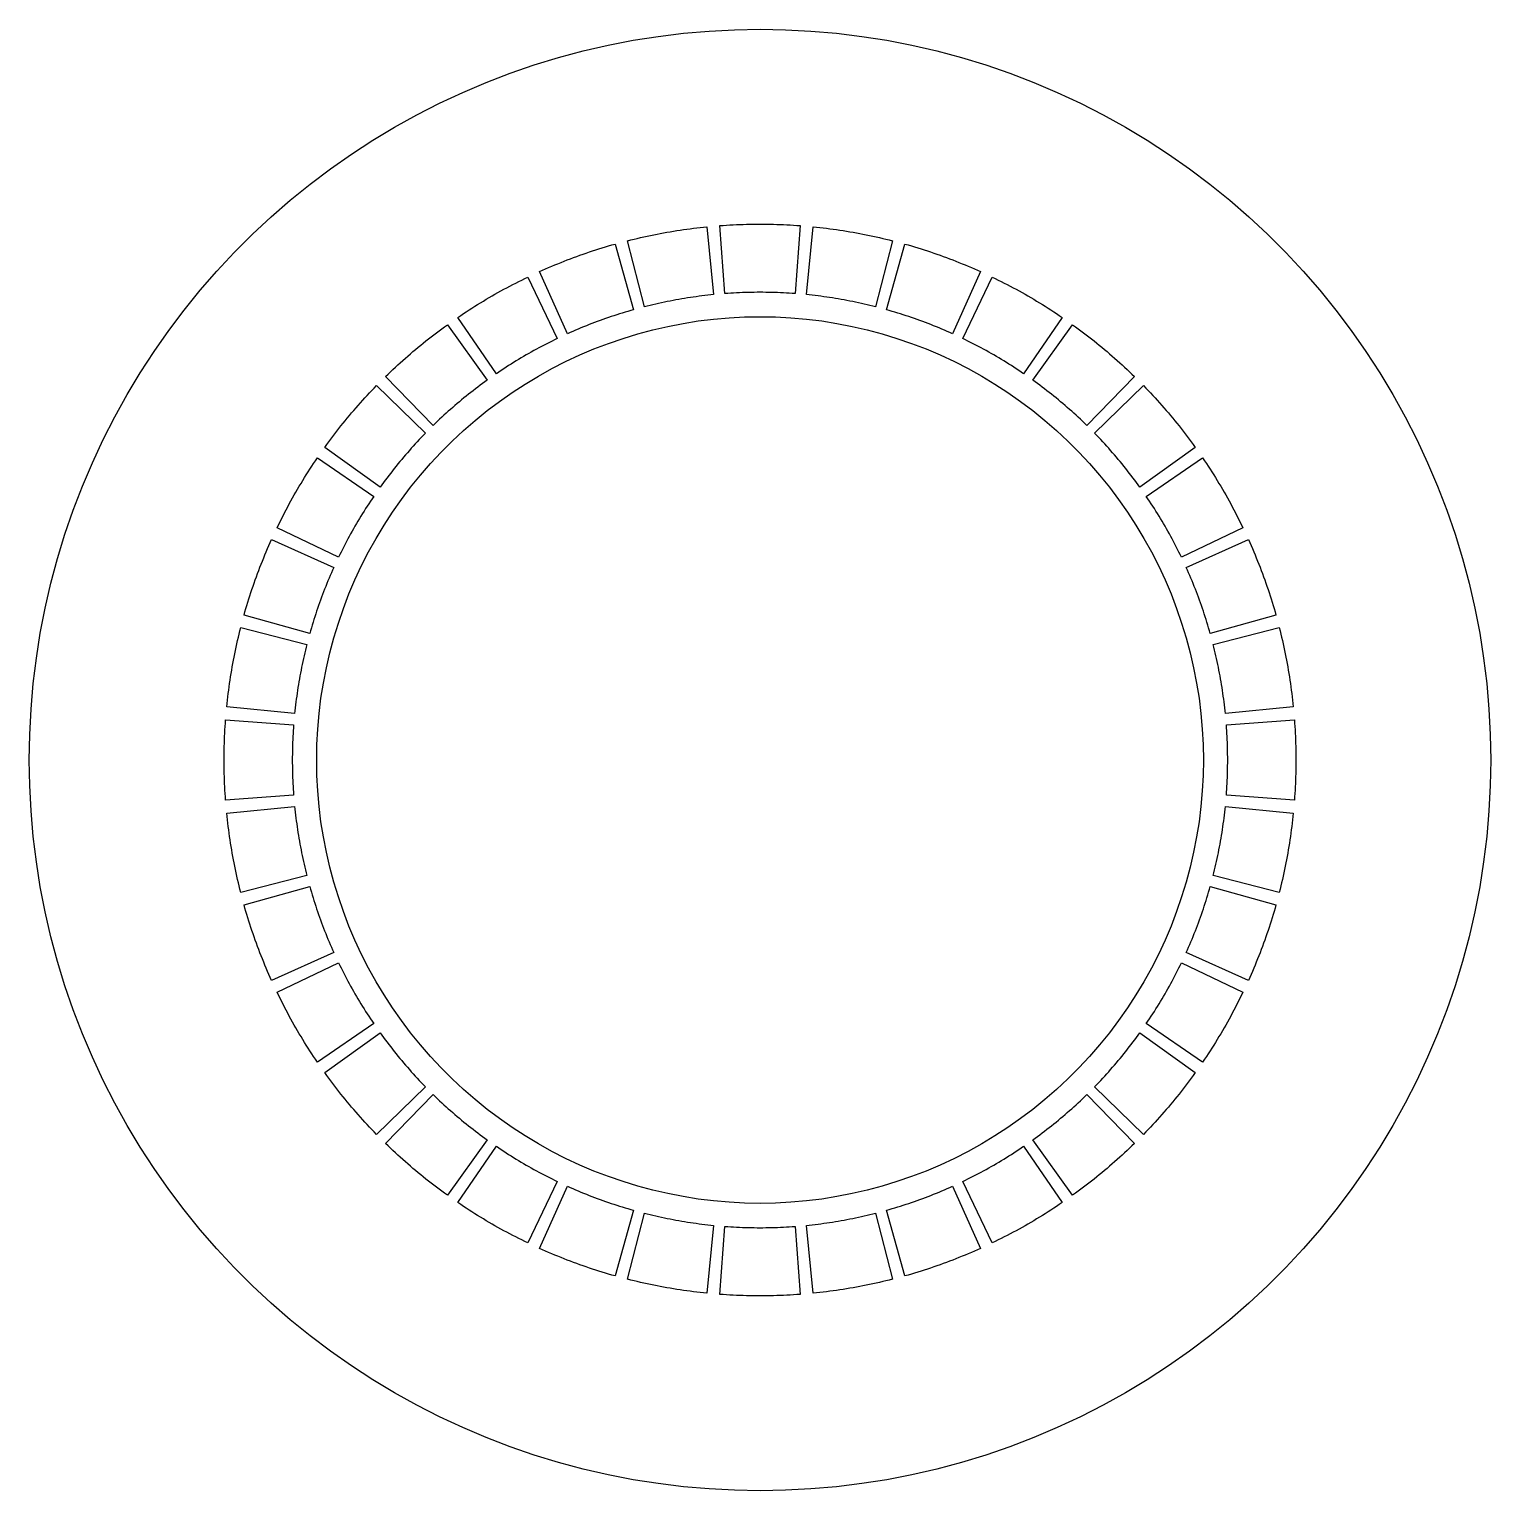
# Model space of a CAD drawing. Header units: metres. Extents: x 0 to 300, y 0 to 300.
import ezdxf

# ---------------------------------------------------------------- set-up
doc = ezdxf.new("R2010")
doc.units = ezdxf.units.M

msp = doc.modelspace()

# ---------------------------------------------------------------- linework, layer by layer
at = {"layer": 'CUT'}
for points in [[(300, 150), (299.9086, 144.7651), (299.6346, 139.5365), (299.1783, 134.3207), (298.5402, 129.124), (297.7212, 123.9528), (296.7221, 118.8132), (295.5444, 113.7117), (294.1893, 108.6544), (292.6585, 103.6475), (290.9539, 98.697), (289.0776, 93.809), (287.0318, 88.9895), (284.8191, 84.2443), (282.4421, 79.5793), (279.9038, 75), (277.2072, 70.5121), (274.3556, 66.1211), (271.3525, 61.8322), (268.2016, 57.6508), (264.9067, 53.5819), (261.4717, 49.6304), (257.901, 45.8012), (254.1988, 42.099), (250.3696, 38.5283), (246.4181, 35.0933), (242.3492, 31.7984), (238.1678, 28.6475), (233.8789, 25.6444), (229.4879, 22.7928), (225, 20.0962), (220.4207, 17.5579), (215.7557, 15.1809), (211.0105, 12.9682), (206.191, 10.9224), (201.303, 9.0461), (196.3525, 7.3415), (191.3456, 5.8107), (186.2883, 4.4556), (181.1868, 3.2779), (176.0472, 2.2788), (170.876, 1.4598), (165.6793, 0.8217), (160.4635, 0.3654), (155.2349, 0.0914), (150, 0), (144.7651, 0.0914), (139.5365, 0.3654), (134.3207, 0.8217), (129.124, 1.4598), (123.9528, 2.2788), (118.8132, 3.2779), (113.7117, 4.4556), (108.6544, 5.8107), (103.6475, 7.3415), (98.697, 9.0461), (93.809, 10.9224), (88.9895, 12.9682), (84.2443, 15.1809), (79.5793, 17.5579), (75, 20.0962), (70.5121, 22.7928), (66.1211, 25.6444), (61.8322, 28.6475), (57.6508, 31.7984), (53.5819, 35.0933), (49.6304, 38.5283), (45.8012, 42.099), (42.099, 45.8012), (38.5283, 49.6304), (35.0933, 53.5819), (31.7984, 57.6508), (28.6475, 61.8322), (25.6444, 66.1211), (22.7928, 70.5121), (20.0962, 75), (17.5579, 79.5793), (15.1809, 84.2443), (12.9682, 88.9895), (10.9224, 93.809), (9.0461, 98.697), (7.3415, 103.6475), (5.8107, 108.6544), (4.4556, 113.7117), (3.2779, 118.8132), (2.2788, 123.9528), (1.4598, 129.124), (0.8217, 134.3207), (0.3654, 139.5365), (0.0914, 144.7651), (0, 150), (0.0914, 155.2349), (0.3654, 160.4635), (0.8217, 165.6793), (1.4598, 170.876), (2.2788, 176.0472), (3.2779, 181.1868), (4.4556, 186.2883), (5.8107, 191.3456), (7.3415, 196.3525), (9.0461, 201.303), (10.9224, 206.191), (12.9682, 211.0105), (15.1809, 215.7557), (17.5579, 220.4207), (20.0962, 225), (22.7928, 229.4879), (25.6444, 233.8789), (28.6475, 238.1678), (31.7984, 242.3492), (35.0933, 246.4181), (38.5283, 250.3696), (42.099, 254.1988), (45.8012, 257.901), (49.6304, 261.4717), (53.5819, 264.9067), (57.6508, 268.2016), (61.8322, 271.3525), (66.1211, 274.3556), (70.5121, 277.2072), (75, 279.9038), (79.5793, 282.4421), (84.2443, 284.8191), (88.9895, 287.0318), (93.809, 289.0776), (98.697, 290.9539), (103.6475, 292.6585), (108.6544, 294.1893), (113.7117, 295.5444), (118.8132, 296.7221), (123.9528, 297.7212), (129.124, 298.5402), (134.3207, 299.1783), (139.5365, 299.6346), (144.7651, 299.9086), (150, 300), (155.2349, 299.9086), (160.4635, 299.6346), (165.6793, 299.1783), (170.876, 298.5402), (176.0472, 297.7212), (181.1868, 296.7221), (186.2883, 295.5444), (191.3456, 294.1893), (196.3525, 292.6585), (201.303, 290.9539), (206.191, 289.0776), (211.0105, 287.0318), (215.7557, 284.8191), (220.4207, 282.4421), (225, 279.9038), (229.4879, 277.2072), (233.8789, 274.3556), (238.1678, 271.3525), (242.3492, 268.2016), (246.4181, 264.9067), (250.3696, 261.4717), (254.1988, 257.901), (257.901, 254.1988), (261.4717, 250.3696), (264.9067, 246.4181), (268.2016, 242.3492), (271.3525, 238.1678), (274.3556, 233.8789), (277.2072, 229.4879), (279.9038, 225), (282.4421, 220.4207), (284.8191, 215.7557), (287.0318, 211.0105), (289.0776, 206.191), (290.9539, 201.303), (292.6585, 196.3525), (294.1893, 191.3456), (295.5444, 186.2883), (296.7221, 181.1868), (297.7212, 176.0472), (298.5402, 170.876), (299.1783, 165.6793), (299.6346, 160.4635), (299.9086, 155.2349)], [(122.8047, 256.5853), (123.474, 256.7538), (124.1443, 256.9181), (124.8156, 257.0782), (125.4878, 257.2341), (126.1611, 257.3858), (126.8353, 257.5332), (127.5104, 257.6765), (128.1864, 257.8154), (128.8633, 257.9502), (129.5409, 258.0807), (130.2194, 258.2069), (130.8987, 258.3289), (131.5787, 258.4466), (132.2595, 258.56), (132.9409, 258.6692), (133.623, 258.7741), (134.3058, 258.8747), (134.9892, 258.971), (135.6731, 259.063), (136.3577, 259.1508), (137.0427, 259.2342), (137.7283, 259.3133), (138.4144, 259.3882), (139.1009, 259.4587), (140.4881, 245.5276), (139.8889, 245.466), (139.2902, 245.4007), (138.6918, 245.3317), (138.094, 245.2588), (137.4966, 245.1823), (136.8996, 245.1019), (136.3032, 245.0179), (135.7074, 244.9301), (135.1121, 244.8385), (134.5174, 244.7433), (133.9232, 244.6443), (133.3298, 244.5415), (132.737, 244.4351), (132.1448, 244.3249), (131.5534, 244.2111), (130.9627, 244.0935), (130.3727, 243.9722), (129.7835, 243.8472), (129.1951, 243.7185), (128.6076, 243.5861), (128.0208, 243.4501), (127.435, 243.3103), (126.85, 243.1669), (126.2659, 243.0199)], [(141.7262, 259.6884), (142.4146, 259.7381), (143.1032, 259.7836), (143.7921, 259.8247), (144.4812, 259.8615), (145.1706, 259.8939), (145.8602, 259.9221), (146.5499, 259.9459), (147.2398, 259.9654), (147.9297, 259.9805), (148.6198, 259.9913), (149.3099, 259.9978), (150, 260), (150.6901, 259.9978), (151.3802, 259.9913), (152.0703, 259.9805), (152.7602, 259.9654), (153.4501, 259.9459), (154.1398, 259.9221), (154.8294, 259.8939), (155.5188, 259.8615), (156.2079, 259.8247), (156.8968, 259.7836), (157.5854, 259.7381), (158.2738, 259.6884), (157.2208, 245.7281), (156.62, 245.7715), (156.019, 245.8111), (155.4178, 245.847), (154.8164, 245.8791), (154.2147, 245.9074), (153.6129, 245.932), (153.011, 245.9528), (152.4089, 245.9698), (151.8068, 245.983), (151.2046, 245.9924), (150.6023, 245.9981), (150, 246), (149.3977, 245.9981), (148.7954, 245.9924), (148.1932, 245.983), (147.5911, 245.9698), (146.989, 245.9528), (146.3871, 245.932), (145.7853, 245.9074), (145.1836, 245.8791), (144.5822, 245.847), (143.981, 245.8111), (143.38, 245.7715), (142.7792, 245.7281)], [(160.8991, 259.4587), (161.5856, 259.3882), (162.2717, 259.3133), (162.9573, 259.2342), (163.6423, 259.1508), (164.3269, 259.063), (165.0108, 258.971), (165.6942, 258.8747), (166.377, 258.7741), (167.0591, 258.6692), (167.7405, 258.56), (168.4213, 258.4466), (169.1013, 258.3289), (169.7806, 258.2069), (170.4591, 258.0807), (171.1367, 257.9502), (171.8136, 257.8154), (172.4896, 257.6765), (173.1647, 257.5332), (173.8389, 257.3858), (174.5122, 257.2341), (175.1844, 257.0782), (175.8557, 256.9181), (176.526, 256.7538), (177.1953, 256.5853), (173.7341, 243.0199), (173.15, 243.1669), (172.565, 243.3103), (171.9792, 243.4501), (171.3924, 243.5861), (170.8049, 243.7185), (170.2165, 243.8472), (169.6273, 243.9722), (169.0373, 244.0935), (168.4466, 244.2111), (167.8552, 244.3249), (167.263, 244.4351), (166.6702, 244.5415), (166.0768, 244.6443), (165.4826, 244.7433), (164.8879, 244.8385), (164.2926, 244.9301), (163.6968, 245.0179), (163.1004, 245.1019), (162.5034, 245.1823), (161.906, 245.2588), (161.3082, 245.3317), (160.7098, 245.4007), (160.1111, 245.466), (159.5119, 245.5276)], [(104.7095, 250.2436), (105.3394, 250.5258), (105.9709, 250.804), (106.6042, 251.0782), (107.2392, 251.3485), (107.8759, 251.6148), (108.5143, 251.8771), (109.1543, 252.1353), (109.7958, 252.3896), (110.439, 252.6398), (111.0838, 252.886), (111.73, 253.1281), (112.3778, 253.3662), (113.027, 253.6002), (113.6777, 253.8301), (114.3299, 254.056), (114.9834, 254.2777), (115.6383, 254.4953), (116.2946, 254.7089), (116.9522, 254.9183), (117.6111, 255.1235), (118.2713, 255.3247), (118.9327, 255.5217), (119.5953, 255.7145), (120.2592, 255.9032), (124.0444, 242.4246), (123.465, 242.2599), (122.8867, 242.0916), (122.3095, 241.9197), (121.7333, 241.7442), (121.1583, 241.565), (120.5844, 241.3823), (120.0116, 241.1959), (119.4401, 241.006), (118.8697, 240.8125), (118.3006, 240.6154), (117.7327, 240.4147), (117.1661, 240.2105), (116.6007, 240.0027), (116.0367, 239.7914), (115.4741, 239.5766), (114.9127, 239.3582), (114.3528, 239.1363), (113.7943, 238.9109), (113.2372, 238.682), (112.6815, 238.4496), (112.1273, 238.2137), (111.5746, 237.9744), (111.0234, 237.7316), (110.4738, 237.4853)], [(179.7408, 255.9032), (180.4047, 255.7145), (181.0673, 255.5217), (181.7287, 255.3247), (182.3889, 255.1235), (183.0478, 254.9183), (183.7054, 254.7089), (184.3617, 254.4953), (185.0166, 254.2777), (185.6701, 254.056), (186.3223, 253.8301), (186.973, 253.6002), (187.6222, 253.3662), (188.27, 253.1281), (188.9162, 252.886), (189.561, 252.6398), (190.2042, 252.3896), (190.8457, 252.1353), (191.4857, 251.8771), (192.1241, 251.6148), (192.7608, 251.3485), (193.3958, 251.0782), (194.0291, 250.804), (194.6606, 250.5258), (195.2905, 250.2436), (189.5262, 237.4853), (188.9766, 237.7316), (188.4254, 237.9744), (187.8727, 238.2137), (187.3185, 238.4496), (186.7628, 238.682), (186.2057, 238.9109), (185.6472, 239.1363), (185.0873, 239.3582), (184.5259, 239.5766), (183.9633, 239.7914), (183.3993, 240.0027), (182.8339, 240.2105), (182.2673, 240.4147), (181.6994, 240.6154), (181.1303, 240.8125), (180.5599, 241.006), (179.9884, 241.1959), (179.4156, 241.3823), (178.8417, 241.565), (178.2667, 241.7442), (177.6905, 241.9197), (177.1133, 242.0916), (176.535, 242.2599), (175.9556, 242.4246)], [(87.9905, 240.856), (88.5617, 241.2433), (89.1354, 241.627), (89.7115, 242.007), (90.2899, 242.3835), (90.8707, 242.7562), (91.4538, 243.1254), (92.0392, 243.4909), (92.6269, 243.8527), (93.2168, 244.2108), (93.809, 244.5652), (94.4034, 244.9159), (95, 245.2628), (95.5988, 245.606), (96.1996, 245.9454), (96.8027, 246.2811), (97.4078, 246.6129), (98.0149, 246.941), (98.6242, 247.2652), (99.2354, 247.5856), (99.8486, 247.9022), (100.4639, 248.2149), (101.081, 248.5238), (101.7001, 248.8287), (102.3211, 249.1298), (108.3893, 236.5133), (107.8474, 236.2505), (107.3071, 235.9844), (106.7685, 235.7148), (106.2315, 235.4419), (105.6963, 235.1656), (105.1629, 234.886), (104.6312, 234.603), (104.1013, 234.3167), (103.5732, 234.0271), (103.047, 233.7342), (102.5225, 233.4379), (102, 233.1384), (101.4793, 232.8357), (100.9606, 232.5296), (100.4438, 232.2203), (99.9289, 231.9078), (99.416, 231.592), (98.9051, 231.2731), (98.3962, 230.9509), (97.8894, 230.6256), (97.3845, 230.297), (96.8818, 229.9653), (96.3812, 229.6305), (95.8826, 229.2926)], [(197.6789, 249.1298), (198.2999, 248.8287), (198.919, 248.5238), (199.5361, 248.2149), (200.1514, 247.9022), (200.7646, 247.5856), (201.3758, 247.2652), (201.9851, 246.941), (202.5922, 246.6129), (203.1973, 246.2811), (203.8004, 245.9454), (204.4012, 245.606), (205, 245.2628), (205.5966, 244.9159), (206.191, 244.5652), (206.7832, 244.2108), (207.3731, 243.8527), (207.9608, 243.4909), (208.5462, 243.1254), (209.1293, 242.7562), (209.7101, 242.3835), (210.2885, 242.007), (210.8646, 241.627), (211.4383, 241.2433), (212.0095, 240.856), (204.1174, 229.2926), (203.6188, 229.6305), (203.1182, 229.9653), (202.6155, 230.297), (202.1106, 230.6256), (201.6038, 230.9509), (201.0949, 231.2731), (200.584, 231.592), (200.0711, 231.9078), (199.5562, 232.2203), (199.0394, 232.5296), (198.5207, 232.8357), (198, 233.1384), (197.4775, 233.4379), (196.953, 233.7342), (196.4268, 234.0271), (195.8987, 234.3167), (195.3688, 234.603), (194.8371, 234.886), (194.3037, 235.1656), (193.7685, 235.4419), (193.2315, 235.7148), (192.6929, 235.9844), (192.1526, 236.2505), (191.6107, 236.5133)], [(241, 150), (240.9446, 146.8241), (240.7783, 143.6522), (240.5015, 140.4879), (240.1144, 137.3352), (239.6175, 134.198), (239.0114, 131.08), (238.2969, 127.9851), (237.4748, 124.917), (236.5461, 121.8795), (235.512, 118.8762), (234.3737, 115.9108), (233.1326, 112.987), (231.7903, 110.1082), (230.3482, 107.2781), (228.8083, 104.5), (227.1724, 101.7773), (225.4424, 99.1134), (223.6205, 96.5115), (221.709, 93.9748), (219.71, 91.5063), (217.6262, 89.1091), (215.4599, 86.7861), (213.2139, 84.5401), (210.8909, 82.3738), (208.4937, 80.29), (206.0252, 78.291), (203.4885, 76.3795), (200.8866, 74.5576), (198.2227, 72.8276), (195.5, 71.1917), (192.7219, 69.6518), (189.8918, 68.2097), (187.013, 66.8674), (184.0892, 65.6263), (181.1238, 64.488), (178.1205, 63.4539), (175.083, 62.5252), (172.0149, 61.7031), (168.92, 60.9886), (165.802, 60.3825), (162.6648, 59.8856), (159.5121, 59.4985), (156.3478, 59.2217), (153.1759, 59.0554), (150, 59), (146.8241, 59.0554), (143.6522, 59.2217), (140.4879, 59.4985), (137.3352, 59.8856), (134.198, 60.3825), (131.08, 60.9886), (127.9851, 61.7031), (124.917, 62.5252), (121.8795, 63.4539), (118.8762, 64.488), (115.9108, 65.6263), (112.987, 66.8674), (110.1082, 68.2097), (107.2781, 69.6518), (104.5, 71.1917), (101.7773, 72.8276), (99.1134, 74.5576), (96.5115, 76.3795), (93.9748, 78.291), (91.5063, 80.29), (89.1091, 82.3738), (86.7861, 84.5401), (84.5401, 86.7861), (82.3738, 89.1091), (80.29, 91.5063), (78.291, 93.9748), (76.3795, 96.5115), (74.5576, 99.1134), (72.8276, 101.7773), (71.1917, 104.5), (69.6518, 107.2781), (68.2097, 110.1082), (66.8674, 112.987), (65.6263, 115.9108), (64.488, 118.8762), (63.4539, 121.8795), (62.5252, 124.917), (61.7031, 127.9851), (60.9886, 131.08), (60.3825, 134.198), (59.8856, 137.3352), (59.4985, 140.4879), (59.2217, 143.6522), (59.0554, 146.8241), (59, 150), (59.0554, 153.1759), (59.2217, 156.3478), (59.4985, 159.5121), (59.8856, 162.6648), (60.3825, 165.802), (60.9886, 168.92), (61.7031, 172.0149), (62.5252, 175.083), (63.4539, 178.1205), (64.488, 181.1238), (65.6263, 184.0892), (66.8674, 187.013), (68.2097, 189.8918), (69.6518, 192.7219), (71.1917, 195.5), (72.8276, 198.2227), (74.5576, 200.8866), (76.3795, 203.4885), (78.291, 206.0252), (80.29, 208.4937), (82.3738, 210.8909), (84.5401, 213.2139), (86.7861, 215.4599), (89.1091, 217.6262), (91.5063, 219.71), (93.9748, 221.709), (96.5115, 223.6205), (99.1134, 225.4424), (101.7773, 227.1724), (104.5, 228.8083), (107.2781, 230.3482), (110.1082, 231.7903), (112.987, 233.1326), (115.9108, 234.3737), (118.8762, 235.512), (121.8795, 236.5461), (124.917, 237.4748), (127.9851, 238.2969), (131.08, 239.0114), (134.198, 239.6175), (137.3352, 240.1144), (140.4879, 240.5015), (143.6522, 240.7783), (146.8241, 240.9446), (150, 241), (153.1759, 240.9446), (156.3478, 240.7783), (159.5121, 240.5015), (162.6648, 240.1144), (165.802, 239.6175), (168.92, 239.0114), (172.0149, 238.2969), (175.083, 237.4748), (178.1205, 236.5461), (181.1238, 235.512), (184.0892, 234.3737), (187.013, 233.1326), (189.8918, 231.7903), (192.7219, 230.3482), (195.5, 228.8083), (198.2227, 227.1724), (200.8866, 225.4424), (203.4885, 223.6205), (206.0252, 221.709), (208.4937, 219.71), (210.8909, 217.6262), (213.2139, 215.4599), (215.4599, 213.2139), (217.6262, 210.8909), (219.71, 208.4937), (221.709, 206.0252), (223.6205, 203.4885), (225.4424, 200.8866), (227.1724, 198.2227), (228.8083, 195.5), (230.3482, 192.7219), (231.7903, 189.8918), (233.1326, 187.013), (234.3737, 184.0892), (235.512, 181.1238), (236.5461, 178.1205), (237.4748, 175.083), (238.2969, 172.0149), (239.0114, 168.92), (239.6175, 165.802), (240.1144, 162.6648), (240.5015, 159.5121), (240.7783, 156.3478), (240.9446, 153.1759)], [(73.1556, 228.7079), (73.6509, 229.1885), (74.1492, 229.6659), (74.6505, 230.1402), (75.1548, 230.6114), (75.662, 231.0794), (76.1722, 231.5442), (76.6852, 232.0057), (77.2012, 232.4641), (77.72, 232.9192), (78.2416, 233.3711), (78.7661, 233.8196), (79.2934, 234.2649), (79.8234, 234.7068), (80.3562, 235.1455), (80.8918, 235.5807), (81.4301, 236.0126), (81.9711, 236.4411), (82.5147, 236.8662), (83.0611, 237.2879), (83.61, 237.7062), (84.1616, 238.121), (84.7157, 238.5323), (85.2725, 238.9401), (85.8317, 239.3445), (93.9986, 227.9734), (93.5105, 227.6205), (93.0246, 227.2645), (92.541, 226.9056), (92.0596, 226.5436), (91.5806, 226.1785), (91.1038, 225.8105), (90.6293, 225.4395), (90.1572, 225.0655), (89.6874, 224.6886), (89.22, 224.3088), (88.755, 223.926), (88.2924, 223.5403), (87.8322, 223.1517), (87.3745, 222.7602), (86.9192, 222.3659), (86.4665, 221.9687), (86.0162, 221.5687), (85.5684, 221.1658), (85.1232, 220.7602), (84.6806, 220.3518), (84.2405, 219.9406), (83.803, 219.5266), (83.3681, 219.1099), (82.9358, 218.6905)], [(214.1683, 239.3445), (214.7275, 238.9401), (215.2843, 238.5323), (215.8384, 238.121), (216.39, 237.7062), (216.9389, 237.2879), (217.4853, 236.8662), (218.0289, 236.4411), (218.5699, 236.0126), (219.1082, 235.5807), (219.6438, 235.1455), (220.1766, 234.7068), (220.7066, 234.2649), (221.2339, 233.8196), (221.7584, 233.3711), (222.28, 232.9192), (222.7988, 232.4641), (223.3148, 232.0057), (223.8278, 231.5442), (224.338, 231.0794), (224.8452, 230.6114), (225.3495, 230.1402), (225.8508, 229.6659), (226.3491, 229.1885), (226.8444, 228.7079), (217.0642, 218.6905), (216.6319, 219.1099), (216.197, 219.5266), (215.7595, 219.9406), (215.3194, 220.3518), (214.8768, 220.7602), (214.4316, 221.1658), (213.9838, 221.5687), (213.5335, 221.9687), (213.0808, 222.3659), (212.6255, 222.7602), (212.1678, 223.1517), (211.7076, 223.5403), (211.245, 223.926), (210.78, 224.3088), (210.3126, 224.6886), (209.8428, 225.0655), (209.3707, 225.4395), (208.8962, 225.8105), (208.4194, 226.1785), (207.9404, 226.5436), (207.459, 226.9056), (206.9754, 227.2645), (206.4895, 227.6205), (206.0014, 227.9734)], [(60.6555, 214.1683), (61.0599, 214.7275), (61.4677, 215.2843), (61.879, 215.8384), (62.2938, 216.39), (62.7121, 216.9389), (63.1338, 217.4853), (63.5589, 218.0289), (63.9874, 218.5699), (64.4193, 219.1082), (64.8545, 219.6438), (65.2932, 220.1766), (65.7351, 220.7066), (66.1804, 221.2339), (66.6289, 221.7584), (67.0808, 222.28), (67.5359, 222.7988), (67.9943, 223.3148), (68.4558, 223.8278), (68.9206, 224.338), (69.3886, 224.8452), (69.8598, 225.3495), (70.3341, 225.8508), (70.8115, 226.3491), (71.2921, 226.8444), (81.3095, 217.0642), (80.8901, 216.6319), (80.4734, 216.197), (80.0594, 215.7595), (79.6482, 215.3194), (79.2398, 214.8768), (78.8342, 214.4316), (78.4313, 213.9838), (78.0313, 213.5335), (77.6341, 213.0808), (77.2398, 212.6255), (76.8483, 212.1678), (76.4597, 211.7076), (76.074, 211.245), (75.6912, 210.78), (75.3114, 210.3126), (74.9345, 209.8428), (74.5605, 209.3707), (74.1895, 208.8962), (73.8215, 208.4194), (73.4564, 207.9404), (73.0944, 207.459), (72.7355, 206.9754), (72.3795, 206.4895), (72.0266, 206.0014)], [(228.7079, 226.8444), (229.1885, 226.3491), (229.6659, 225.8508), (230.1402, 225.3495), (230.6114, 224.8452), (231.0794, 224.338), (231.5442, 223.8278), (232.0057, 223.3148), (232.4641, 222.7988), (232.9192, 222.28), (233.3711, 221.7584), (233.8196, 221.2339), (234.2649, 220.7066), (234.7068, 220.1766), (235.1455, 219.6438), (235.5807, 219.1082), (236.0126, 218.5699), (236.4411, 218.0289), (236.8662, 217.4853), (237.2879, 216.9389), (237.7062, 216.39), (238.121, 215.8384), (238.5323, 215.2843), (238.9401, 214.7275), (239.3445, 214.1683), (227.9734, 206.0014), (227.6205, 206.4895), (227.2645, 206.9754), (226.9056, 207.459), (226.5436, 207.9404), (226.1785, 208.4194), (225.8105, 208.8962), (225.4395, 209.3707), (225.0655, 209.8428), (224.6886, 210.3126), (224.3088, 210.78), (223.926, 211.245), (223.5403, 211.7076), (223.1517, 212.1678), (222.7602, 212.6255), (222.3659, 213.0808), (221.9687, 213.5335), (221.5687, 213.9838), (221.1658, 214.4316), (220.7602, 214.8768), (220.3518, 215.3194), (219.9406, 215.7595), (219.5266, 216.197), (219.1099, 216.6319), (218.6905, 217.0642)], [(50.8702, 197.6789), (51.1713, 198.2999), (51.4762, 198.919), (51.7851, 199.5361), (52.0978, 200.1514), (52.4144, 200.7646), (52.7348, 201.3758), (53.059, 201.9851), (53.3871, 202.5922), (53.7189, 203.1973), (54.0546, 203.8004), (54.394, 204.4012), (54.7372, 205), (55.0841, 205.5966), (55.4348, 206.191), (55.7892, 206.7832), (56.1473, 207.3731), (56.5091, 207.9608), (56.8746, 208.5462), (57.2438, 209.1293), (57.6165, 209.7101), (57.993, 210.2885), (58.373, 210.8646), (58.7567, 211.4383), (59.144, 212.0095), (70.7074, 204.1174), (70.3695, 203.6188), (70.0347, 203.1182), (69.703, 202.6155), (69.3744, 202.1106), (69.0491, 201.6038), (68.7269, 201.0949), (68.408, 200.584), (68.0922, 200.0711), (67.7797, 199.5562), (67.4704, 199.0394), (67.1643, 198.5207), (66.8616, 198), (66.5621, 197.4775), (66.2658, 196.953), (65.9729, 196.4268), (65.6833, 195.8987), (65.397, 195.3688), (65.114, 194.8371), (64.8344, 194.3037), (64.5581, 193.7685), (64.2852, 193.2315), (64.0156, 192.6929), (63.7495, 192.1526), (63.4867, 191.6107)], [(240.856, 212.0095), (241.2433, 211.4383), (241.627, 210.8646), (242.007, 210.2885), (242.3835, 209.7101), (242.7562, 209.1293), (243.1254, 208.5462), (243.4909, 207.9608), (243.8527, 207.3731), (244.2108, 206.7832), (244.5652, 206.191), (244.9159, 205.5966), (245.2628, 205), (245.606, 204.4012), (245.9454, 203.8004), (246.2811, 203.1973), (246.6129, 202.5922), (246.941, 201.9851), (247.2652, 201.3758), (247.5856, 200.7646), (247.9022, 200.1514), (248.2149, 199.5361), (248.5238, 198.919), (248.8287, 198.2999), (249.1298, 197.6789), (236.5133, 191.6107), (236.2505, 192.1526), (235.9844, 192.6929), (235.7148, 193.2315), (235.4419, 193.7685), (235.1656, 194.3037), (234.886, 194.8371), (234.603, 195.3688), (234.3167, 195.8987), (234.0271, 196.4268), (233.7342, 196.953), (233.4379, 197.4775), (233.1384, 198), (232.8357, 198.5207), (232.5296, 199.0394), (232.2203, 199.5562), (231.9078, 200.0711), (231.592, 200.584), (231.2731, 201.0949), (230.9509, 201.6038), (230.6256, 202.1106), (230.297, 202.6155), (229.9653, 203.1182), (229.6305, 203.6188), (229.2926, 204.1174)], [(44.0968, 179.7408), (44.2855, 180.4047), (44.4783, 181.0673), (44.6753, 181.7287), (44.8765, 182.3889), (45.0817, 183.0478), (45.2911, 183.7054), (45.5047, 184.3617), (45.7223, 185.0166), (45.944, 185.6701), (46.1699, 186.3223), (46.3998, 186.973), (46.6338, 187.6222), (46.8719, 188.27), (47.114, 188.9162), (47.3602, 189.561), (47.6104, 190.2042), (47.8647, 190.8457), (48.1229, 191.4857), (48.3852, 192.1241), (48.6515, 192.7608), (48.9218, 193.3958), (49.196, 194.0291), (49.4742, 194.6606), (49.7564, 195.2905), (62.5147, 189.5262), (62.2684, 188.9766), (62.0256, 188.4254), (61.7863, 187.8727), (61.5504, 187.3185), (61.318, 186.7628), (61.0891, 186.2057), (60.8637, 185.6472), (60.6418, 185.0873), (60.4234, 184.5259), (60.2086, 183.9633), (59.9973, 183.3993), (59.7895, 182.8339), (59.5853, 182.2673), (59.3846, 181.6994), (59.1875, 181.1303), (58.994, 180.5599), (58.8041, 179.9884), (58.6177, 179.4156), (58.435, 178.8417), (58.2558, 178.2667), (58.0803, 177.6905), (57.9084, 177.1133), (57.7401, 176.535), (57.5754, 175.9556)], [(250.2436, 195.2905), (250.5258, 194.6606), (250.804, 194.0291), (251.0782, 193.3958), (251.3485, 192.7608), (251.6148, 192.1241), (251.8771, 191.4857), (252.1353, 190.8457), (252.3896, 190.2042), (252.6398, 189.561), (252.886, 188.9162), (253.1281, 188.27), (253.3662, 187.6222), (253.6002, 186.973), (253.8301, 186.3223), (254.056, 185.6701), (254.2777, 185.0166), (254.4953, 184.3617), (254.7089, 183.7054), (254.9183, 183.0478), (255.1235, 182.3889), (255.3247, 181.7287), (255.5217, 181.0673), (255.7145, 180.4047), (255.9032, 179.7408), (242.4246, 175.9556), (242.2599, 176.535), (242.0916, 177.1133), (241.9197, 177.6905), (241.7442, 178.2667), (241.565, 178.8417), (241.3823, 179.4156), (241.1959, 179.9884), (241.006, 180.5599), (240.8125, 181.1303), (240.6154, 181.6994), (240.4147, 182.2673), (240.2105, 182.8339), (240.0027, 183.3993), (239.7914, 183.9633), (239.5766, 184.5259), (239.3582, 185.0873), (239.1363, 185.6472), (238.9109, 186.2057), (238.682, 186.7628), (238.4496, 187.3185), (238.2137, 187.8727), (237.9744, 188.4254), (237.7316, 188.9766), (237.4853, 189.5262)], [(40.5413, 160.8991), (40.6118, 161.5856), (40.6867, 162.2717), (40.7658, 162.9573), (40.8492, 163.6423), (40.937, 164.3269), (41.029, 165.0108), (41.1253, 165.6942), (41.2259, 166.377), (41.3308, 167.0591), (41.44, 167.7405), (41.5534, 168.4213), (41.6711, 169.1013), (41.7931, 169.7806), (41.9193, 170.4591), (42.0498, 171.1367), (42.1846, 171.8136), (42.3235, 172.4896), (42.4668, 173.1647), (42.6142, 173.8389), (42.7659, 174.5122), (42.9218, 175.1844), (43.0819, 175.8557), (43.2462, 176.526), (43.4147, 177.1953), (56.9801, 173.7341), (56.8331, 173.15), (56.6897, 172.565), (56.5499, 171.9792), (56.4139, 171.3924), (56.2815, 170.8049), (56.1528, 170.2165), (56.0278, 169.6273), (55.9065, 169.0373), (55.7889, 168.4466), (55.6751, 167.8552), (55.5649, 167.263), (55.4585, 166.6702), (55.3557, 166.0768), (55.2567, 165.4826), (55.1615, 164.8879), (55.0699, 164.2926), (54.9821, 163.6968), (54.8981, 163.1004), (54.8177, 162.5034), (54.7412, 161.906), (54.6683, 161.3082), (54.5993, 160.7098), (54.534, 160.1111), (54.4724, 159.5119)], [(256.5853, 177.1953), (256.7538, 176.526), (256.9181, 175.8557), (257.0782, 175.1844), (257.2341, 174.5122), (257.3858, 173.8389), (257.5332, 173.1647), (257.6765, 172.4896), (257.8154, 171.8136), (257.9502, 171.1367), (258.0807, 170.4591), (258.2069, 169.7806), (258.3289, 169.1013), (258.4466, 168.4213), (258.56, 167.7405), (258.6692, 167.0591), (258.7741, 166.377), (258.8747, 165.6942), (258.971, 165.0108), (259.063, 164.3269), (259.1508, 163.6423), (259.2342, 162.9573), (259.3133, 162.2717), (259.3882, 161.5856), (259.4587, 160.8991), (245.5276, 159.5119), (245.466, 160.1111), (245.4007, 160.7098), (245.3317, 161.3082), (245.2588, 161.906), (245.1823, 162.5034), (245.1019, 163.1004), (245.0179, 163.6968), (244.9301, 164.2926), (244.8385, 164.8879), (244.7433, 165.4826), (244.6443, 166.0768), (244.5415, 166.6702), (244.4351, 167.263), (244.3249, 167.8552), (244.2111, 168.4466), (244.0935, 169.0373), (243.9722, 169.6273), (243.8472, 170.2165), (243.7185, 170.8049), (243.5861, 171.3924), (243.4501, 171.9792), (243.3103, 172.565), (243.1669, 173.15), (243.0199, 173.7341)], [(40.3116, 141.7262), (40.2619, 142.4146), (40.2164, 143.1032), (40.1753, 143.7921), (40.1385, 144.4812), (40.1061, 145.1706), (40.0779, 145.8602), (40.0541, 146.5499), (40.0346, 147.2398), (40.0195, 147.9297), (40.0087, 148.6198), (40.0022, 149.3099), (40, 150), (40.0022, 150.6901), (40.0087, 151.3802), (40.0195, 152.0703), (40.0346, 152.7602), (40.0541, 153.4501), (40.0779, 154.1398), (40.1061, 154.8294), (40.1385, 155.5188), (40.1753, 156.2079), (40.2164, 156.8968), (40.2619, 157.5854), (40.3116, 158.2738), (54.2719, 157.2208), (54.2285, 156.62), (54.1889, 156.019), (54.153, 155.4178), (54.1209, 154.8164), (54.0926, 154.2147), (54.068, 153.6129), (54.0472, 153.011), (54.0302, 152.4089), (54.017, 151.8068), (54.0076, 151.2046), (54.0019, 150.6023), (54, 150), (54.0019, 149.3977), (54.0076, 148.7954), (54.017, 148.1932), (54.0302, 147.5911), (54.0472, 146.989), (54.068, 146.3871), (54.0926, 145.7853), (54.1209, 145.1836), (54.153, 144.5822), (54.1889, 143.981), (54.2285, 143.38), (54.2719, 142.7792)], [(259.6884, 158.2738), (259.7381, 157.5854), (259.7836, 156.8968), (259.8247, 156.2079), (259.8615, 155.5188), (259.8939, 154.8294), (259.9221, 154.1398), (259.9459, 153.4501), (259.9654, 152.7602), (259.9805, 152.0703), (259.9913, 151.3802), (259.9978, 150.6901), (260, 150), (259.9978, 149.3099), (259.9913, 148.6198), (259.9805, 147.9297), (259.9654, 147.2398), (259.9459, 146.5499), (259.9221, 145.8602), (259.8939, 145.1706), (259.8615, 144.4812), (259.8247, 143.7921), (259.7836, 143.1032), (259.7381, 142.4146), (259.6884, 141.7262), (245.7281, 142.7792), (245.7715, 143.38), (245.8111, 143.981), (245.847, 144.5822), (245.8791, 145.1836), (245.9074, 145.7853), (245.932, 146.3871), (245.9528, 146.989), (245.9698, 147.5911), (245.983, 148.1932), (245.9924, 148.7954), (245.9981, 149.3977), (246, 150), (245.9981, 150.6023), (245.9924, 151.2046), (245.983, 151.8068), (245.9698, 152.4089), (245.9528, 153.011), (245.932, 153.6129), (245.9074, 154.2147), (245.8791, 154.8164), (245.847, 155.4178), (245.8111, 156.019), (245.7715, 156.62), (245.7281, 157.2208)], [(43.4147, 122.8047), (43.2462, 123.474), (43.0819, 124.1443), (42.9218, 124.8156), (42.7659, 125.4878), (42.6142, 126.1611), (42.4668, 126.8353), (42.3235, 127.5104), (42.1846, 128.1864), (42.0498, 128.8633), (41.9193, 129.5409), (41.7931, 130.2194), (41.6711, 130.8987), (41.5534, 131.5787), (41.44, 132.2595), (41.3308, 132.9409), (41.2259, 133.623), (41.1253, 134.3058), (41.029, 134.9892), (40.937, 135.6731), (40.8492, 136.3577), (40.7658, 137.0427), (40.6867, 137.7283), (40.6118, 138.4144), (40.5413, 139.1009), (54.4724, 140.4881), (54.534, 139.8889), (54.5993, 139.2902), (54.6683, 138.6918), (54.7412, 138.094), (54.8177, 137.4966), (54.8981, 136.8996), (54.9821, 136.3032), (55.0699, 135.7074), (55.1615, 135.1121), (55.2567, 134.5174), (55.3557, 133.9232), (55.4585, 133.3298), (55.5649, 132.737), (55.6751, 132.1448), (55.7889, 131.5534), (55.9065, 130.9627), (56.0278, 130.3727), (56.1528, 129.7835), (56.2815, 129.1951), (56.4139, 128.6076), (56.5499, 128.0208), (56.6897, 127.435), (56.8331, 126.85), (56.9801, 126.2659)], [(259.4587, 139.1009), (259.3882, 138.4144), (259.3133, 137.7283), (259.2342, 137.0427), (259.1508, 136.3577), (259.063, 135.6731), (258.971, 134.9892), (258.8747, 134.3058), (258.7741, 133.623), (258.6692, 132.9409), (258.56, 132.2595), (258.4466, 131.5787), (258.3289, 130.8987), (258.2069, 130.2194), (258.0807, 129.5409), (257.9502, 128.8633), (257.8154, 128.1864), (257.6765, 127.5104), (257.5332, 126.8353), (257.3858, 126.1611), (257.2341, 125.4878), (257.0782, 124.8156), (256.9181, 124.1443), (256.7538, 123.474), (256.5853, 122.8047), (243.0199, 126.2659), (243.1669, 126.85), (243.3103, 127.435), (243.4501, 128.0208), (243.5861, 128.6076), (243.7185, 129.1951), (243.8472, 129.7835), (243.9722, 130.3727), (244.0935, 130.9627), (244.2111, 131.5534), (244.3249, 132.1448), (244.4351, 132.737), (244.5415, 133.3298), (244.6443, 133.9232), (244.7433, 134.5174), (244.8385, 135.1121), (244.9301, 135.7074), (245.0179, 136.3032), (245.1019, 136.8996), (245.1823, 137.4966), (245.2588, 138.094), (245.3317, 138.6918), (245.4007, 139.2902), (245.466, 139.8889), (245.5276, 140.4881)], [(49.7564, 104.7095), (49.4742, 105.3394), (49.196, 105.9709), (48.9218, 106.6042), (48.6515, 107.2392), (48.3852, 107.8759), (48.1229, 108.5143), (47.8647, 109.1543), (47.6104, 109.7958), (47.3602, 110.439), (47.114, 111.0838), (46.8719, 111.73), (46.6338, 112.3778), (46.3998, 113.027), (46.1699, 113.6777), (45.944, 114.3299), (45.7223, 114.9834), (45.5047, 115.6383), (45.2911, 116.2946), (45.0817, 116.9522), (44.8765, 117.6111), (44.6753, 118.2713), (44.4783, 118.9327), (44.2855, 119.5953), (44.0968, 120.2592), (57.5754, 124.0444), (57.7401, 123.465), (57.9084, 122.8867), (58.0803, 122.3095), (58.2558, 121.7333), (58.435, 121.1583), (58.6177, 120.5844), (58.8041, 120.0116), (58.994, 119.4401), (59.1875, 118.8697), (59.3846, 118.3006), (59.5853, 117.7327), (59.7895, 117.1661), (59.9973, 116.6007), (60.2086, 116.0367), (60.4234, 115.4741), (60.6418, 114.9127), (60.8637, 114.3528), (61.0891, 113.7943), (61.318, 113.2372), (61.5504, 112.6815), (61.7863, 112.1273), (62.0256, 111.5746), (62.2684, 111.0234), (62.5147, 110.4738)], [(255.9032, 120.2592), (255.7145, 119.5953), (255.5217, 118.9327), (255.3247, 118.2713), (255.1235, 117.6111), (254.9183, 116.9522), (254.7089, 116.2946), (254.4953, 115.6383), (254.2777, 114.9834), (254.056, 114.3299), (253.8301, 113.6777), (253.6002, 113.027), (253.3662, 112.3778), (253.1281, 111.73), (252.886, 111.0838), (252.6398, 110.439), (252.3896, 109.7958), (252.1353, 109.1543), (251.8771, 108.5143), (251.6148, 107.8759), (251.3485, 107.2392), (251.0782, 106.6042), (250.804, 105.9709), (250.5258, 105.3394), (250.2436, 104.7095), (237.4853, 110.4738), (237.7316, 111.0234), (237.9744, 111.5746), (238.2137, 112.1273), (238.4496, 112.6815), (238.682, 113.2372), (238.9109, 113.7943), (239.1363, 114.3528), (239.3582, 114.9127), (239.5766, 115.4741), (239.7914, 116.0367), (240.0027, 116.6007), (240.2105, 117.1661), (240.4147, 117.7327), (240.6154, 118.3006), (240.8125, 118.8697), (241.006, 119.4401), (241.1959, 120.0116), (241.3823, 120.5844), (241.565, 121.1583), (241.7442, 121.7333), (241.9197, 122.3095), (242.0916, 122.8867), (242.2599, 123.465), (242.4246, 124.0444)], [(59.144, 87.9905), (58.7567, 88.5617), (58.373, 89.1354), (57.993, 89.7115), (57.6165, 90.2899), (57.2438, 90.8707), (56.8746, 91.4538), (56.5091, 92.0392), (56.1473, 92.6269), (55.7892, 93.2168), (55.4348, 93.809), (55.0841, 94.4034), (54.7372, 95), (54.394, 95.5988), (54.0546, 96.1996), (53.7189, 96.8027), (53.3871, 97.4078), (53.059, 98.0149), (52.7348, 98.6242), (52.4144, 99.2354), (52.0978, 99.8486), (51.7851, 100.4639), (51.4762, 101.081), (51.1713, 101.7001), (50.8702, 102.3211), (63.4867, 108.3893), (63.7495, 107.8474), (64.0156, 107.3071), (64.2852, 106.7685), (64.5581, 106.2315), (64.8344, 105.6963), (65.114, 105.1629), (65.397, 104.6312), (65.6833, 104.1013), (65.9729, 103.5732), (66.2658, 103.047), (66.5621, 102.5225), (66.8616, 102), (67.1643, 101.4793), (67.4704, 100.9606), (67.7797, 100.4438), (68.0922, 99.9289), (68.408, 99.416), (68.7269, 98.9051), (69.0491, 98.3962), (69.3744, 97.8894), (69.703, 97.3845), (70.0347, 96.8818), (70.3695, 96.3812), (70.7074, 95.8826)], [(249.1298, 102.3211), (248.8287, 101.7001), (248.5238, 101.081), (248.2149, 100.4639), (247.9022, 99.8486), (247.5856, 99.2354), (247.2652, 98.6242), (246.941, 98.0149), (246.6129, 97.4078), (246.2811, 96.8027), (245.9454, 96.1996), (245.606, 95.5988), (245.2628, 95), (244.9159, 94.4034), (244.5652, 93.809), (244.2108, 93.2168), (243.8527, 92.6269), (243.4909, 92.0392), (243.1254, 91.4538), (242.7562, 90.8707), (242.3835, 90.2899), (242.007, 89.7115), (241.627, 89.1354), (241.2433, 88.5617), (240.856, 87.9905), (229.2926, 95.8826), (229.6305, 96.3812), (229.9653, 96.8818), (230.297, 97.3845), (230.6256, 97.8894), (230.9509, 98.3962), (231.2731, 98.9051), (231.592, 99.416), (231.9078, 99.9289), (232.2203, 100.4438), (232.5296, 100.9606), (232.8357, 101.4793), (233.1384, 102), (233.4379, 102.5225), (233.7342, 103.047), (234.0271, 103.5732), (234.3167, 104.1013), (234.603, 104.6312), (234.886, 105.1629), (235.1656, 105.6963), (235.4419, 106.2315), (235.7148, 106.7685), (235.9844, 107.3071), (236.2505, 107.8474), (236.5133, 108.3893)], [(71.2921, 73.1556), (70.8115, 73.6509), (70.3341, 74.1492), (69.8598, 74.6505), (69.3886, 75.1548), (68.9206, 75.662), (68.4558, 76.1722), (67.9943, 76.6852), (67.5359, 77.2012), (67.0808, 77.72), (66.6289, 78.2416), (66.1804, 78.7661), (65.7351, 79.2934), (65.2932, 79.8234), (64.8545, 80.3562), (64.4193, 80.8918), (63.9874, 81.4301), (63.5589, 81.9711), (63.1338, 82.5147), (62.7121, 83.0611), (62.2938, 83.61), (61.879, 84.1616), (61.4677, 84.7157), (61.0599, 85.2725), (60.6555, 85.8317), (72.0266, 93.9986), (72.3795, 93.5105), (72.7355, 93.0246), (73.0944, 92.541), (73.4564, 92.0596), (73.8215, 91.5806), (74.1895, 91.1038), (74.5605, 90.6293), (74.9345, 90.1572), (75.3114, 89.6874), (75.6912, 89.22), (76.074, 88.755), (76.4597, 88.2924), (76.8483, 87.8322), (77.2398, 87.3745), (77.6341, 86.9192), (78.0313, 86.4665), (78.4313, 86.0162), (78.8342, 85.5684), (79.2398, 85.1232), (79.6482, 84.6806), (80.0594, 84.2405), (80.4734, 83.803), (80.8901, 83.3681), (81.3095, 82.9358)], [(239.3445, 85.8317), (238.9401, 85.2725), (238.5323, 84.7157), (238.121, 84.1616), (237.7062, 83.61), (237.2879, 83.0611), (236.8662, 82.5147), (236.4411, 81.9711), (236.0126, 81.4301), (235.5807, 80.8918), (235.1455, 80.3562), (234.7068, 79.8234), (234.2649, 79.2934), (233.8196, 78.7661), (233.3711, 78.2416), (232.9192, 77.72), (232.4641, 77.2012), (232.0057, 76.6852), (231.5442, 76.1722), (231.0794, 75.662), (230.6114, 75.1548), (230.1402, 74.6505), (229.6659, 74.1492), (229.1885, 73.6509), (228.7079, 73.1556), (218.6905, 82.9358), (219.1099, 83.3681), (219.5266, 83.803), (219.9406, 84.2405), (220.3518, 84.6806), (220.7602, 85.1232), (221.1658, 85.5684), (221.5687, 86.0162), (221.9687, 86.4665), (222.3659, 86.9192), (222.7602, 87.3745), (223.1517, 87.8322), (223.5403, 88.2924), (223.926, 88.755), (224.3088, 89.22), (224.6886, 89.6874), (225.0655, 90.1572), (225.4395, 90.6293), (225.8105, 91.1038), (226.1785, 91.5806), (226.5436, 92.0596), (226.9056, 92.541), (227.2645, 93.0246), (227.6205, 93.5105), (227.9734, 93.9986)], [(85.8317, 60.6555), (85.2725, 61.0599), (84.7157, 61.4677), (84.1616, 61.879), (83.61, 62.2938), (83.0611, 62.7121), (82.5147, 63.1338), (81.9711, 63.5589), (81.4301, 63.9874), (80.8918, 64.4193), (80.3562, 64.8545), (79.8234, 65.2932), (79.2934, 65.7351), (78.7661, 66.1804), (78.2416, 66.6289), (77.72, 67.0808), (77.2012, 67.5359), (76.6852, 67.9943), (76.1722, 68.4558), (75.662, 68.9206), (75.1548, 69.3886), (74.6505, 69.8598), (74.1492, 70.3341), (73.6509, 70.8115), (73.1556, 71.2921), (82.9358, 81.3095), (83.3681, 80.8901), (83.803, 80.4734), (84.2405, 80.0594), (84.6806, 79.6482), (85.1232, 79.2398), (85.5684, 78.8342), (86.0162, 78.4313), (86.4665, 78.0313), (86.9192, 77.6341), (87.3745, 77.2398), (87.8322, 76.8483), (88.2924, 76.4597), (88.755, 76.074), (89.22, 75.6912), (89.6874, 75.3114), (90.1572, 74.9345), (90.6293, 74.5605), (91.1038, 74.1895), (91.5806, 73.8215), (92.0596, 73.4564), (92.541, 73.0944), (93.0246, 72.7355), (93.5105, 72.3795), (93.9986, 72.0266)], [(226.8444, 71.2921), (226.3491, 70.8115), (225.8508, 70.3341), (225.3495, 69.8598), (224.8452, 69.3886), (224.338, 68.9206), (223.8278, 68.4558), (223.3148, 67.9943), (222.7988, 67.5359), (222.28, 67.0808), (221.7584, 66.6289), (221.2339, 66.1804), (220.7066, 65.7351), (220.1766, 65.2932), (219.6438, 64.8545), (219.1082, 64.4193), (218.5699, 63.9874), (218.0289, 63.5589), (217.4853, 63.1338), (216.9389, 62.7121), (216.39, 62.2938), (215.8384, 61.879), (215.2843, 61.4677), (214.7275, 61.0599), (214.1683, 60.6555), (206.0014, 72.0266), (206.4895, 72.3795), (206.9754, 72.7355), (207.459, 73.0944), (207.9404, 73.4564), (208.4194, 73.8215), (208.8962, 74.1895), (209.3707, 74.5605), (209.8428, 74.9345), (210.3126, 75.3114), (210.78, 75.6912), (211.245, 76.074), (211.7076, 76.4597), (212.1678, 76.8483), (212.6255, 77.2398), (213.0808, 77.6341), (213.5335, 78.0313), (213.9838, 78.4313), (214.4316, 78.8342), (214.8768, 79.2398), (215.3194, 79.6482), (215.7595, 80.0594), (216.197, 80.4734), (216.6319, 80.8901), (217.0642, 81.3095)], [(102.3211, 50.8702), (101.7001, 51.1713), (101.081, 51.4762), (100.4639, 51.7851), (99.8486, 52.0978), (99.2354, 52.4144), (98.6242, 52.7348), (98.0149, 53.059), (97.4078, 53.3871), (96.8027, 53.7189), (96.1996, 54.0546), (95.5988, 54.394), (95, 54.7372), (94.4034, 55.0841), (93.809, 55.4348), (93.2168, 55.7892), (92.6269, 56.1473), (92.0392, 56.5091), (91.4538, 56.8746), (90.8707, 57.2438), (90.2899, 57.6165), (89.7115, 57.993), (89.1354, 58.373), (88.5617, 58.7567), (87.9905, 59.144), (95.8826, 70.7074), (96.3812, 70.3695), (96.8818, 70.0347), (97.3845, 69.703), (97.8894, 69.3744), (98.3962, 69.0491), (98.9051, 68.7269), (99.416, 68.408), (99.9289, 68.0922), (100.4438, 67.7797), (100.9606, 67.4704), (101.4793, 67.1643), (102, 66.8616), (102.5225, 66.5621), (103.047, 66.2658), (103.5732, 65.9729), (104.1013, 65.6833), (104.6312, 65.397), (105.1629, 65.114), (105.6963, 64.8344), (106.2315, 64.5581), (106.7685, 64.2852), (107.3071, 64.0156), (107.8474, 63.7495), (108.3893, 63.4867)], [(212.0095, 59.144), (211.4383, 58.7567), (210.8646, 58.373), (210.2885, 57.993), (209.7101, 57.6165), (209.1293, 57.2438), (208.5462, 56.8746), (207.9608, 56.5091), (207.3731, 56.1473), (206.7832, 55.7892), (206.191, 55.4348), (205.5966, 55.0841), (205, 54.7372), (204.4012, 54.394), (203.8004, 54.0546), (203.1973, 53.7189), (202.5922, 53.3871), (201.9851, 53.059), (201.3758, 52.7348), (200.7646, 52.4144), (200.1514, 52.0978), (199.5361, 51.7851), (198.919, 51.4762), (198.2999, 51.1713), (197.6789, 50.8702), (191.6107, 63.4867), (192.1526, 63.7495), (192.6929, 64.0156), (193.2315, 64.2852), (193.7685, 64.5581), (194.3037, 64.8344), (194.8371, 65.114), (195.3688, 65.397), (195.8987, 65.6833), (196.4268, 65.9729), (196.953, 66.2658), (197.4775, 66.5621), (198, 66.8616), (198.5207, 67.1643), (199.0394, 67.4704), (199.5562, 67.7797), (200.0711, 68.0922), (200.584, 68.408), (201.0949, 68.7269), (201.6038, 69.0491), (202.1106, 69.3744), (202.6155, 69.703), (203.1182, 70.0347), (203.6188, 70.3695), (204.1174, 70.7074)], [(120.2592, 44.0968), (119.5953, 44.2855), (118.9327, 44.4783), (118.2713, 44.6753), (117.6111, 44.8765), (116.9522, 45.0817), (116.2946, 45.2911), (115.6383, 45.5047), (114.9834, 45.7223), (114.3299, 45.944), (113.6777, 46.1699), (113.027, 46.3998), (112.3778, 46.6338), (111.73, 46.8719), (111.0838, 47.114), (110.439, 47.3602), (109.7958, 47.6104), (109.1543, 47.8647), (108.5143, 48.1229), (107.8759, 48.3852), (107.2392, 48.6515), (106.6042, 48.9218), (105.9709, 49.196), (105.3394, 49.4742), (104.7095, 49.7564), (110.4738, 62.5147), (111.0234, 62.2684), (111.5746, 62.0256), (112.1273, 61.7863), (112.6815, 61.5504), (113.2372, 61.318), (113.7943, 61.0891), (114.3528, 60.8637), (114.9127, 60.6418), (115.4741, 60.4234), (116.0367, 60.2086), (116.6007, 59.9973), (117.1661, 59.7895), (117.7327, 59.5853), (118.3006, 59.3846), (118.8697, 59.1875), (119.4401, 58.994), (120.0116, 58.8041), (120.5844, 58.6177), (121.1583, 58.435), (121.7333, 58.2558), (122.3095, 58.0803), (122.8867, 57.9084), (123.465, 57.7401), (124.0444, 57.5754)], [(195.2905, 49.7564), (194.6606, 49.4742), (194.0291, 49.196), (193.3958, 48.9218), (192.7608, 48.6515), (192.1241, 48.3852), (191.4857, 48.1229), (190.8457, 47.8647), (190.2042, 47.6104), (189.561, 47.3602), (188.9162, 47.114), (188.27, 46.8719), (187.6222, 46.6338), (186.973, 46.3998), (186.3223, 46.1699), (185.6701, 45.944), (185.0166, 45.7223), (184.3617, 45.5047), (183.7054, 45.2911), (183.0478, 45.0817), (182.3889, 44.8765), (181.7287, 44.6753), (181.0673, 44.4783), (180.4047, 44.2855), (179.7408, 44.0968), (175.9556, 57.5754), (176.535, 57.7401), (177.1133, 57.9084), (177.6905, 58.0803), (178.2667, 58.2558), (178.8417, 58.435), (179.4156, 58.6177), (179.9884, 58.8041), (180.5599, 58.994), (181.1303, 59.1875), (181.6994, 59.3846), (182.2673, 59.5853), (182.8339, 59.7895), (183.3993, 59.9973), (183.9633, 60.2086), (184.5259, 60.4234), (185.0873, 60.6418), (185.6472, 60.8637), (186.2057, 61.0891), (186.7628, 61.318), (187.3185, 61.5504), (187.8727, 61.7863), (188.4254, 62.0256), (188.9766, 62.2684), (189.5262, 62.5147)], [(139.1009, 40.5413), (138.4144, 40.6118), (137.7283, 40.6867), (137.0427, 40.7658), (136.3577, 40.8492), (135.6731, 40.937), (134.9892, 41.029), (134.3058, 41.1253), (133.623, 41.2259), (132.9409, 41.3308), (132.2595, 41.44), (131.5787, 41.5534), (130.8987, 41.6711), (130.2194, 41.7931), (129.5409, 41.9193), (128.8633, 42.0498), (128.1864, 42.1846), (127.5104, 42.3235), (126.8353, 42.4668), (126.1611, 42.6142), (125.4878, 42.7659), (124.8156, 42.9218), (124.1443, 43.0819), (123.474, 43.2462), (122.8047, 43.4147), (126.2659, 56.9801), (126.85, 56.8331), (127.435, 56.6897), (128.0208, 56.5499), (128.6076, 56.4139), (129.1951, 56.2815), (129.7835, 56.1528), (130.3727, 56.0278), (130.9627, 55.9065), (131.5534, 55.7889), (132.1448, 55.6751), (132.737, 55.5649), (133.3298, 55.4585), (133.9232, 55.3557), (134.5174, 55.2567), (135.1121, 55.1615), (135.7074, 55.0699), (136.3032, 54.9821), (136.8996, 54.8981), (137.4966, 54.8177), (138.094, 54.7412), (138.6918, 54.6683), (139.2902, 54.5993), (139.8889, 54.534), (140.4881, 54.4724)], [(158.2738, 40.3116), (157.5854, 40.2619), (156.8968, 40.2164), (156.2079, 40.1753), (155.5188, 40.1385), (154.8294, 40.1061), (154.1398, 40.0779), (153.4501, 40.0541), (152.7602, 40.0346), (152.0703, 40.0195), (151.3802, 40.0087), (150.6901, 40.0022), (150, 40), (149.3099, 40.0022), (148.6198, 40.0087), (147.9297, 40.0195), (147.2398, 40.0346), (146.5499, 40.0541), (145.8602, 40.0779), (145.1706, 40.1061), (144.4812, 40.1385), (143.7921, 40.1753), (143.1032, 40.2164), (142.4146, 40.2619), (141.7262, 40.3116), (142.7792, 54.2719), (143.38, 54.2285), (143.981, 54.1889), (144.5822, 54.153), (145.1836, 54.1209), (145.7853, 54.0926), (146.3871, 54.068), (146.989, 54.0472), (147.5911, 54.0302), (148.1932, 54.017), (148.7954, 54.0076), (149.3977, 54.0019), (150, 54), (150.6023, 54.0019), (151.2046, 54.0076), (151.8068, 54.017), (152.4089, 54.0302), (153.011, 54.0472), (153.6129, 54.068), (154.2147, 54.0926), (154.8164, 54.1209), (155.4178, 54.153), (156.019, 54.1889), (156.62, 54.2285), (157.2208, 54.2719)], [(177.1953, 43.4147), (176.526, 43.2462), (175.8557, 43.0819), (175.1844, 42.9218), (174.5122, 42.7659), (173.8389, 42.6142), (173.1647, 42.4668), (172.4896, 42.3235), (171.8136, 42.1846), (171.1367, 42.0498), (170.4591, 41.9193), (169.7806, 41.7931), (169.1013, 41.6711), (168.4213, 41.5534), (167.7405, 41.44), (167.0591, 41.3308), (166.377, 41.2259), (165.6942, 41.1253), (165.0108, 41.029), (164.3269, 40.937), (163.6423, 40.8492), (162.9573, 40.7658), (162.2717, 40.6867), (161.5856, 40.6118), (160.8991, 40.5413), (159.5119, 54.4724), (160.1111, 54.534), (160.7098, 54.5993), (161.3082, 54.6683), (161.906, 54.7412), (162.5034, 54.8177), (163.1004, 54.8981), (163.6968, 54.9821), (164.2926, 55.0699), (164.8879, 55.1615), (165.4826, 55.2567), (166.0768, 55.3557), (166.6702, 55.4585), (167.263, 55.5649), (167.8552, 55.6751), (168.4466, 55.7889), (169.0373, 55.9065), (169.6273, 56.0278), (170.2165, 56.1528), (170.8049, 56.2815), (171.3924, 56.4139), (171.9792, 56.5499), (172.565, 56.6897), (173.15, 56.8331), (173.7341, 56.9801)]]:
    msp.add_lwpolyline(points, close=True, dxfattribs=at)

doc.saveas('drawing.dxf')
